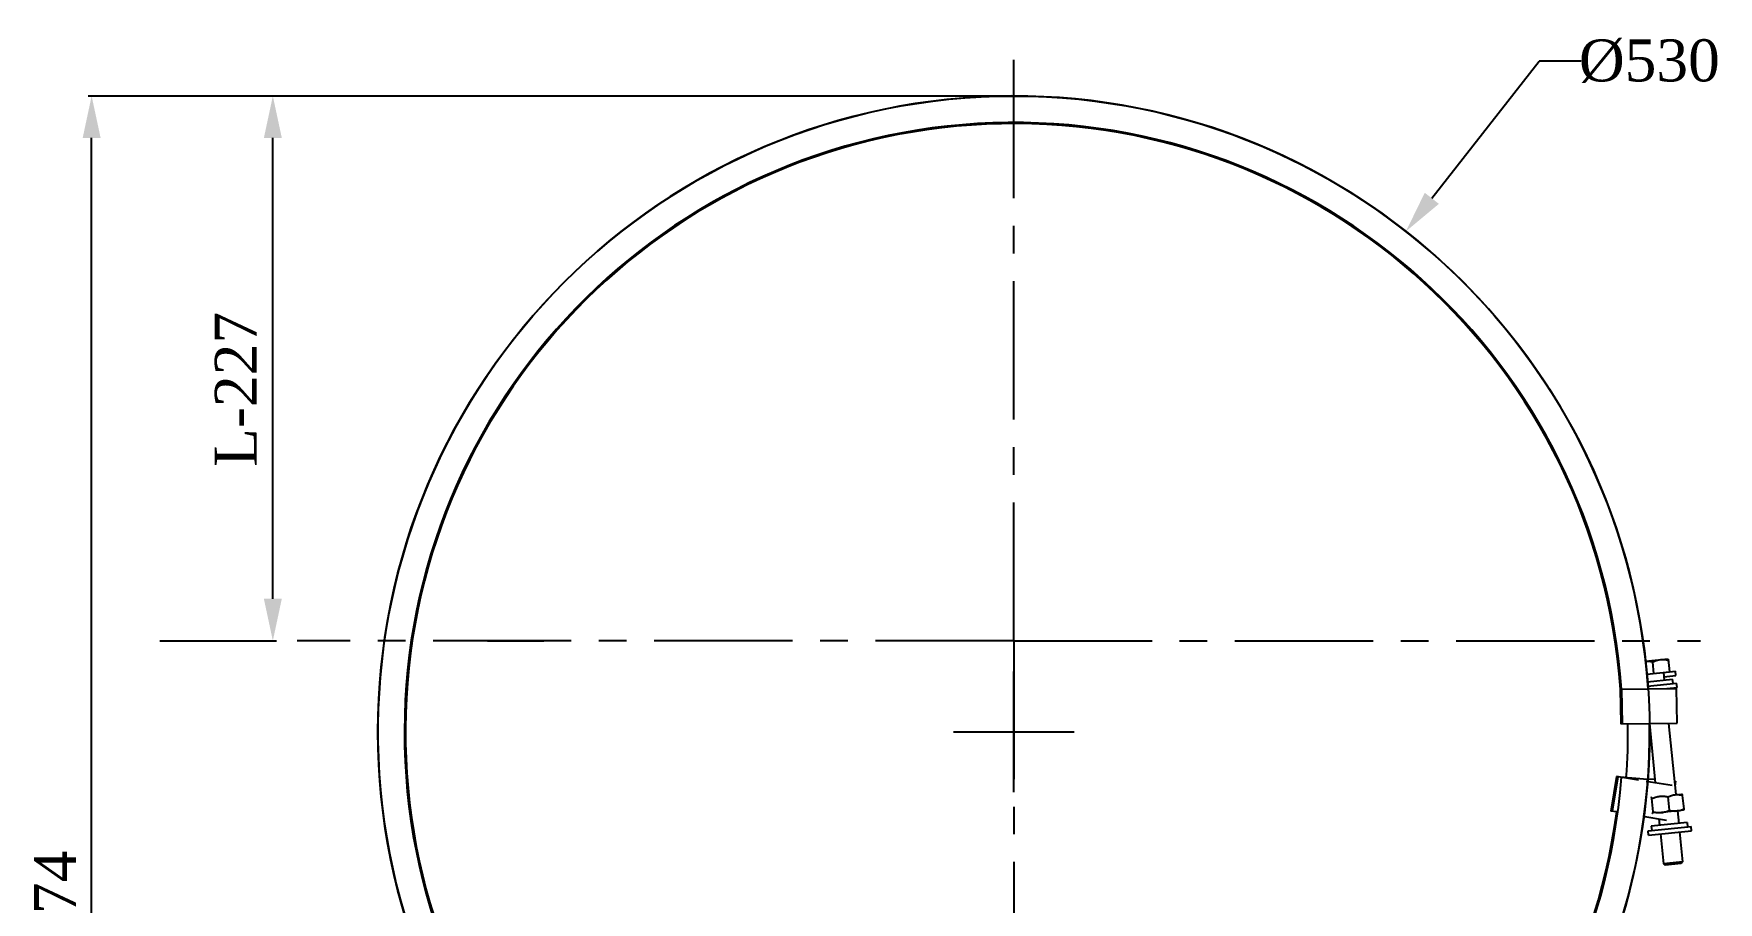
# Model space of a CAD drawing. Header units: millimetres. Extents: x 324 to 7054, y -67 to 2159.
# Drawn here: x 5004 to 5706, y 1403 to 1765 of the extents above; entities that cross this region are included whole.
import ezdxf

# ---------------------------------------------------------------- set-up
doc = ezdxf.new("R2010")
doc.units = ezdxf.units.MM
doc.header["$LTSCALE"] = 153.67
doc.header["$PDMODE"] = 3
doc.header["$PDSIZE"] = 8
doc.linetypes.add('CENTER', pattern=[0.6, 0.375, -0.075, 0.075, -0.075])
doc.layers.get('0').update_dxf_attribs({"linetype": 'CONTINUOUS'})
doc.layers.get('Defpoints').update_dxf_attribs({"linetype": 'CONTINUOUS'})
doc.layers.add('00_BUW_DATUM', color=7, linetype='CONTINUOUS')
doc.layers.add('02___PRT_ALL_AXES', color=7, linetype='CONTINUOUS')
doc.styles.get("Standard").update_dxf_attribs({"font": 'times.ttf'})
doc.dimstyles.new('DIMSTYLE_1', dxfattribs={"dimtxt": 17.5, "dimasz": 17.5, "dimexe": 1.5, "dimexo": 1, "dimgap": 0.875, "dimtad": 1, "dimdsep": 46, "dimtxsty": 'Standard', "dimblk": '_FILLED', "dimblk1": '_FILLED', "dimblk2": '_FILLED', "dimcen": 0.09, "dimazin": 2, "dimtp": 0.01, "dimtm": 0.01, "dimtfac": 1, "dimtofl": 0, "dimtmove": 0, "dimatfit": 3, "dimldrblk": '_FILLED', "dimfxl": 1, "dimtolj": 1, "dimarcsym": 0})
doc.dimstyles.new('DIMSTYLE_3', dxfattribs={"dimtxt": 17.5, "dimasz": 17.5, "dimexe": 1.5, "dimexo": 1, "dimtad": 1, "dimdsep": 46, "dimtxsty": 'Standard', "dimblk": '_FILLED', "dimblk1": '_FILLED', "dimblk2": '_FILLED', "dimcen": 0.09, "dimazin": 2, "dimtp": 0.01, "dimtm": 0.01, "dimtfac": 1, "dimtofl": 0, "dimtmove": 0, "dimatfit": 1, "dimldrblk": '_FILLED', "dimfxl": 1, "dimtolj": 1, "dimarcsym": 0})
doc.dimstyles.get("Standard").update_dxf_attribs({"dimtxt": 17.5, "dimasz": 17.5, "dimexe": 1.5, "dimexo": 1, "dimtad": 1, "dimdsep": 46, "dimtxsty": 'Standard', "dimblk": '_FILLED', "dimblk1": '_FILLED', "dimblk2": '_FILLED', "dimcen": 0.09, "dimazin": 2, "dimtol": 1, "dimtp": 0.01, "dimtm": 0.01, "dimtfac": 1, "dimtofl": 0, "dimtmove": 0, "dimatfit": 3, "dimldrblk": '_FILLED', "dimfxl": 1, "dimtolj": 1, "dimarcsym": 0})

# ---------------------------------------------------------------- blocks, each defined once
blk = doc.blocks.new('_FILLED')
at = {"color": 0, "linetype": 'ByBlock'}
blk.add_solid([(0, 0), (-1, 0.214), (-1, -0.214)], dxfattribs=at)
blk = doc.blocks.new('*D213')
at = {"color": 0, "linetype": 'ByBlock', "lineweight": -2}
for p, q in [((5411, 1738.98), (5026.19, 1738.98)), ((5027.69, 1082.82), (5027.69, 1721.48)), ((5381.87, 1065.32), (5026.19, 1065.32))]:
    blk.add_line(p, q, dxfattribs=at)
at = {"layer": 'Defpoints', "color": 0}
for p in [(5027.69, 1738.98), (5412, 1738.98), (5382.87, 1065.32)]:
    blk.add_point(p, dxfattribs=at)
at = {"color": 0, "linetype": 'ByBlock', "lineweight": -2, "xscale": 17.5, "yscale": 17.5, "zscale": 17.5}
for p, rotation in [((5027.69, 1738.98), 90.00000114009995), ((5027.69, 1065.32), 270.0000011400999)]:
    blk.add_blockref('_FILLED', p, dxfattribs=dict(at, rotation=rotation))
at = {"color": 0, "insert": (5003.73, 1392.21), "char_height": 17.5, "attachment_point": 2, "rotation": 90, "line_spacing_factor": 0.9}
blk.add_mtext('\\A1;\\A1;L-674', dxfattribs=at)
blk = doc.blocks.new('*D214')
at = {"color": 0, "linetype": 'ByBlock', "lineweight": -2}
for p, q in [((5411, 1738.98), (5101.71, 1738.98)), ((5103.21, 1529.48), (5103.21, 1721.48)), ((5056.16, 1511.98), (5104.71, 1511.98))]:
    blk.add_line(p, q, dxfattribs=at)
at = {"layer": 'Defpoints', "color": 0}
for p in [(5103.21, 1738.98), (5412, 1738.98), (5055.16, 1511.98)]:
    blk.add_point(p, dxfattribs=at)
at = {"color": 0, "linetype": 'ByBlock', "lineweight": -2, "xscale": 17.5, "yscale": 17.5, "zscale": 17.5}
for p, rotation in [((5103.21, 1738.98), 90), ((5103.21, 1511.98), 270)]:
    blk.add_blockref('_FILLED', p, dxfattribs=dict(at, rotation=rotation))
at = {"color": 0, "insert": (5079, 1616.71), "char_height": 17.5, "attachment_point": 2, "rotation": 90, "line_spacing_factor": 0.9}
blk.add_mtext('\\A1;\\A1;L-227', dxfattribs=at)
blk = doc.blocks.new('*D274')
at = {"color": 0, "lineweight": -2}
for p in [(5586.24, 1696.34), (5648.5, 1753.46)]:
    blk.add_line(p, (5631, 1753.46), dxfattribs=at)
at = {"color": 0}
for p, q in [((5412, 1448.83), (5412, 1499.12)), ((5386.85, 1473.98), (5437.15, 1473.98))]:
    blk.add_line(p, q, dxfattribs=at)
at = {"layer": 'Defpoints', "color": 0}
for p in [(5575.45, 1682.57), (5248.55, 1265.39)]:
    blk.add_point(p, dxfattribs=at)
at = {"color": 0, "linetype": 'ByBlock', "lineweight": -2, "xscale": 17.5, "yscale": 17.5, "zscale": 17.5, "rotation": 231.9182636687614}
blk.add_blockref('_FILLED', (5575.45, 1682.57), dxfattribs=at)
at = {"insert": (5676.91, 1753.46), "char_height": 17.5, "attachment_point": 5}
blk.add_mtext('\\A1;\\A1;%%c530', dxfattribs=at)

msp = doc.modelspace()

# ---------------------------------------------------------------- linework, layer by layer
at = {"linetype": 'ByBlock'}
for p, q in [((5192.63914, 1511.97699), (5204.19535, 1511.97699)), ((5207.27617, 1511.97699), (5216.13763, 1511.97699))]:
    msp.add_line(p, q, dxfattribs=at)
at = {"linetype": 'Continuous'}
for p, q in [((5675.85992, 1498.07345), (5685.28866, 1499.0231)), ((5682.8014, 1498.77259), (5683.12207, 1495.5887)), ((5664.78781, 1491.83008), (5688.28428, 1492.13791)), ((5664.78781, 1491.83008), (5664.97829, 1477.29133)), ((5665.36249, 1491.83761), (5665.55296, 1477.29886)), ((5685.97025, 1492.25734), (5685.98531, 1492.1078)), ((5688.47476, 1477.59916), (5688.28428, 1492.13791)), ((5664.97829, 1477.29133), (5688.47476, 1477.59916)), ((5676.90932, 1477.44169), (5679.39881, 1452.72422)), ((5684.9386, 1477.55283), (5687.93088, 1447.84334)), ((5663.19895, 1455.36256), (5660.86173, 1441.01164)), ((5663.7662, 1455.27018), (5661.42898, 1440.91926)), ((5672.32145, 1453.87686), (5663.19895, 1455.36256)), ((5679.25832, 1454.1191), (5676.27151, 1454.34103)), ((5687.73838, 1453.48902), (5687.35942, 1453.51717)), ((5687.73838, 1453.48902), (5687.5787, 1451.33999)), ((5686.39187, 1451.58533), (5675.55388, 1453.35042)), ((5663.26064, 1440.62095), (5660.86173, 1441.01164)), ((5688.61362, 1441.06455), (5684.6128, 1440.66159)), ((5688.61231, 1441.07757), (5689.13743, 1435.86384)), ((5674.19545, 1438.84009), (5684.05465, 1437.2344)), ((5680.90729, 1437.74698), (5681.1777, 1435.06216)), ((5681.53846, 1431.48027), (5682.79841, 1418.97059)), ((5689.49819, 1432.28195), (5690.75814, 1419.77227)), ((5683.55263, 1418.44351), (5683.45551, 1418.43373)), ((5690.12409, 1419.10538), (5683.55263, 1418.44351)), ((5690.22128, 1419.11517), (5690.12409, 1419.10538))]:
    msp.add_line(p, q, dxfattribs=at)
at = {"layer": '00_BUW_DATUM', "linetype": 'Continuous'}
for p, q in [((5684.7577, 1504.29644), (5675.24767, 1503.3386)), ((5678.82123, 1498.37171), (5678.34829, 1503.06739)), ((5684.7577, 1504.29644), (5685.28866, 1499.0231)), ((5676.13955, 1494.88543), (5686.60445, 1495.93944)), ((5682.98178, 1496.98164), (5687.95661, 1497.48271)), ((5685.28866, 1499.0231), (5687.77623, 1499.27365)), ((5686.78483, 1494.1485), (5686.60445, 1495.93944)), ((5687.95661, 1497.48271), (5687.77623, 1499.27365)), ((5676.16599, 1493.07898), (5688.27728, 1494.29881)), ((5684.2612, 1492.08521), (5688.45766, 1492.50788)), ((5688.45766, 1492.50788), (5688.27728, 1494.29881)), ((5685.24792, 1441.32221), (5684.68284, 1446.93271)), ((5687.67671, 1447.81774), (5690.41829, 1448.09388)), ((5690.44622, 1448.08215), (5690.4182, 1448.09477)), ((5690.44631, 1448.08126), (5690.41829, 1448.09388)), ((5691.35201, 1441.937), (5690.78693, 1447.54751)), ((5678.47018, 1440.63957), (5677.9051, 1446.25008)), ((5691.09973, 1441.32811), (5681.91723, 1440.40326)), ((5691.09973, 1441.32811), (5691.12466, 1441.34606)), ((5676.38325, 1432.77016), (5694.29264, 1434.57396)), ((5676.56363, 1430.97922), (5676.38325, 1432.77016)), ((5676.56363, 1430.97922), (5694.47302, 1432.78302)), ((5692.61981, 1436.21458), (5677.69532, 1434.71142)), ((5677.69532, 1434.71142), (5677.8757, 1432.92048)), ((5692.61981, 1436.21458), (5692.80019, 1434.42364)), ((5694.47302, 1432.78302), (5694.29264, 1434.57396)), ((5690.75814, 1419.77227), (5682.79841, 1418.97059)), ((5682.79841, 1418.97059), (5683.45551, 1418.43373)), ((5690.22128, 1419.11517), (5683.45551, 1418.43373)), ((5690.75814, 1419.77227), (5690.22128, 1419.11517))]:
    msp.add_line(p, q, dxfattribs=at)
for centre, radius, start, end in [((5688.4312, 1440.3239), 7.53173, 93.80763027, 95.74926444), ((5687.60311, 1448.54567), 7.53163, 275.75344645, 277.69113683)]:
    msp.add_arc(centre, radius, start, end, dxfattribs=at)
for points, knots in [([(5678.34829, 1503.06739), (5678.09301, 1503.12485), (5677.07419, 1503.32749), (5676.02335, 1503.39668), (5675.24805, 1503.33643)], [0, 0, 0, 0, 0.251772227, 1, 1, 1, 1]), ([(5681.52383, 1503.97072), (5680.70284, 1503.88804), (5679.61889, 1503.60612), (5678.60173, 1503.18122), (5678.34829, 1503.06739)], [0, 0, 0, 0, 0.748108132, 1, 1, 1, 1]), ([(5684.81572, 1503.71879), (5684.54467, 1503.77979), (5683.46321, 1503.99331), (5682.34482, 1504.05341), (5681.52383, 1503.97072)], [0, 0, 0, 0, 0.251891834, 1, 1, 1, 1]), ([(5677.5101, 1446.79379), (5677.54151, 1446.79695), (5677.59538, 1446.77147), (5677.65119, 1446.71553), (5677.72199, 1446.62314), (5677.80883, 1446.46651), (5677.87187, 1446.32796), (5677.9051, 1446.25008)], [0, 0, 0, 0, 0.136070578, 0.229663325, 0.344129157, 0.63497117, 1, 1, 1, 1]), ([(5677.9051, 1446.25008), (5678.43654, 1446.48), (5679.52237, 1446.8844), (5680.66252, 1447.11129), (5681.23579, 1447.16903)], [0, 0, 0, 0, 0.501243437, 1, 1, 1, 1]), ([(5681.23579, 1447.16903), (5681.80907, 1447.22677), (5682.97156, 1447.23179), (5684.11622, 1447.05204), (5684.68284, 1446.93271)], [0, 0, 0, 0, 0.498756535, 1, 1, 1, 1]), ([(5684.68284, 1446.93271), (5685.15795, 1447.15631), (5686.12987, 1447.549), (5687.15992, 1447.76569), (5687.67671, 1447.81774)], [0, 0, 0, 0, 0.502727875, 1, 1, 1, 1]), ([(5687.93104, 1447.839), (5688.40735, 1447.87072), (5689.37264, 1447.84128), (5690.31826, 1447.66176), (5690.78693, 1447.54751)], [0, 0, 0, 0, 0.497383504, 1, 1, 1, 1]), ([(5690.78693, 1447.54751), (5690.73465, 1447.67004), (5690.65947, 1447.83565), (5690.5385, 1448.01157), (5690.47682, 1448.06752), (5690.44631, 1448.08125)], [0, 0, 0, 0, 0.623107946, 0.843466501, 1, 1, 1, 1]), ([(5678.19153, 1440.02802), (5678.22294, 1440.03118), (5678.27065, 1440.0669), (5678.31418, 1440.13284), (5678.36514, 1440.23749), (5678.419, 1440.40829), (5678.45315, 1440.55663), (5678.47018, 1440.63957)], [0, 0, 0, 0, 0.136070542, 0.229662976, 0.344128564, 0.634970533, 1, 1, 1, 1]), ([(5678.47018, 1440.63957), (5679.0368, 1440.52024), (5680.18146, 1440.34049), (5681.34395, 1440.34552), (5681.91723, 1440.40326)], [0, 0, 0, 0, 0.501243479, 1, 1, 1, 1]), ([(5681.91723, 1440.40326), (5682.4905, 1440.461), (5683.63065, 1440.68789), (5684.71647, 1441.09228), (5685.24792, 1441.32221)], [0, 0, 0, 0, 0.498756577, 1, 1, 1, 1]), ([(5685.24792, 1441.32221), (5685.75808, 1441.19784), (5686.78878, 1441.00685), (5687.84135, 1440.99992), (5688.35814, 1441.05197)], [0, 0, 0, 0, 0.502727805, 1, 1, 1, 1]), ([(5688.61109, 1441.08179), (5689.08425, 1441.14567), (5690.02446, 1441.36701), (5690.91546, 1441.73155), (5691.35201, 1441.937)], [0, 0, 0, 0, 0.497383181, 1, 1, 1, 1]), ([(5691.35201, 1441.937), (5691.32521, 1441.80651), (5691.28457, 1441.62924), (5691.20111, 1441.43273), (5691.15183, 1441.36561), (5691.12466, 1441.34606)], [0, 0, 0, 0, 0.623107174, 0.843465883, 1, 1, 1, 1])]:
    msp.add_open_spline(points, degree=3, knots=knots, dxfattribs=at)
at = {"layer": '02___PRT_ALL_AXES', "linetype": 'CENTER'}
for q in [(5412, 1754), (5113.38399, 1511.97699), (5412, 1041), (5698.19645, 1511.97699)]:
    msp.add_line((5412, 1511.97699), q, dxfattribs=at)
at = {"layer": '02___PRT_ALL_AXES', "linetype": 'ByBlock'}
msp.add_line((5204.19535, 1511.97699), (5207.27617, 1511.97699), dxfattribs=at)
at = {"layer": '02___PRT_ALL_AXES', "linetype": 'Continuous'}
msp.add_line((5664.80312, 1455.19316), (5676.14309, 1454.35057), dxfattribs=at)
at = {"layer": '02___PRT_ALL_AXES', "linetype": 'ByBlock'}
msp.add_circle((5412, 1473.97699), 265, dxfattribs=at)
at = {"layer": '02___PRT_ALL_AXES', "linetype": 'Continuous'}
for radius, start, end in [(265, 3.8986667, 0.75181538), (253.93856, 4.03273816, 355.75060437), (253.5, 4.03937939, 352.43807244), (256, 355.75008779, 0.75280774), (253.5, 355.7300786, 355.75060437)]:
    msp.add_arc((5412, 1473.97699), radius, start, end, dxfattribs=at)

# ---------------------------------------------------------------- dimensions: what is measured, and where the dimension line sits
dim = msp.add_diameter_dim_2p(p1=(5248.55198, 1265.3871), p2=(5575.44802, 1682.56688), text='\\A1;%%c530', dimstyle='Standard', override={"dimtad": 0, "dimtih": 1, "dimtoh": 1, "dimdec": 4, "dimzin": 0, "dimtxsty": 'Standard', "dimcen": 25.146, "dimclrt": 256, "dimadec": 0, "dimazin": 0, "dimtdec": 4, "dimtzin": 0})
dim.commit()
dim.dimension.update_dxf_attribs({"geometry": '*D274', "text_midpoint": (5676.91429, 1753.46147), "dimtype": 163})
at = {"linetype": 'ByBlock'}
for base, p1, angle, text, dimstyle, override, picture, middle in [((5027.69134, 1738.97699), (5382.86915, 1065.32462), 90.00000114, '\\A1;L-674', 'DIMSTYLE_3', {"dimpost": '<>', "dimtxsty": 'Standard'}, '*D213', (5027.69134, 1392.20786)), ((5103.20637, 1738.97699), (5055.15986, 1511.97699), 90, '\\A1;L-227', 'DIMSTYLE_1', {"dimtxsty": 'Standard'}, '*D214', (5103.20637, 1616.70707))]:
    dim = msp.add_linear_dim(base=base, p1=p1, p2=(5412, 1738.97699), angle=angle, text=text, dimstyle=dimstyle, override=override, dxfattribs=at)
    dim.commit()
    dim.dimension.update_dxf_attribs({"geometry": picture, "text_midpoint": middle, "dimtype": 160})

doc.saveas('drawing.dxf')
